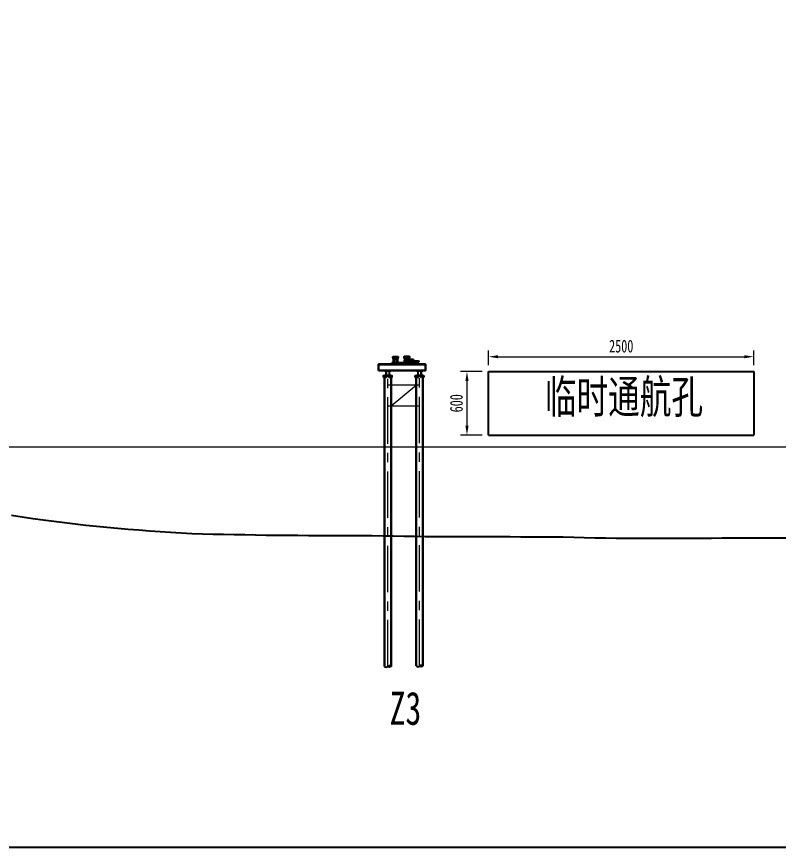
# Model space of a CAD drawing. Extents: x 1767995 to 4174245, y 542814 to 862564.
# Drawn here: x 1931156 to 2002967, y 542814 to 621153 of the extents above; entities that cross this region are included whole.
import ezdxf
from ezdxf.lldxf.tags import DXFTag

# ---------------------------------------------------------------- set-up
doc = ezdxf.new("R2010")
doc.units = 0
doc.header["$LTSCALE"] = 3500
for name, pattern in [('ACAD_ISO02W100', [15, 12, -3]), ('CENTER', [2, 1.25, -0.25, 0.25, -0.25]), ('CENTER8', [6.35, 3.96875, -0.79375, 0.79375, -0.79375]), ('CENTERX2', [101.6, 63.5, -12.7, 12.7, -12.7]), ('DASHED', [0.75, 0.5, -0.25]), ('LINEL4', [12.5, 7.5, -2, 1, -2])]:
    doc.linetypes.add(name, pattern=pattern)
doc.layers.get('Defpoints').update_dxf_attribs({"color": 8})
for name, color, linetype, lineweight in [('0 尺寸线', 4, 'Continuous', 18), ('1 BZ 标注', 2, 'Continuous', 13), ('1粗实线', 1, 'Continuous', 30), ('3中心线', 6, 'CENTER', 18), ('5文本', 7, 'Continuous', 15), ('AM_0', 7, 'Continuous', 50), ('中心线', 2, 'CENTER', 15), ('尺寸标注', 3, 'Continuous', 18), ('标注', 3, 'Continuous', 18)]:
    doc.layers.add(name, color=color, linetype=linetype, lineweight=lineweight)
for name, color, linetype in [('M_Prof', 2, 'Continuous'), ('卡特粗实线', 7, 'Continuous'), ('纵_地面线', 30, 'Continuous')]:
    doc.layers.add(name, color=color, linetype=linetype)
doc.styles.add('wlx0.7', font='仿宋_GB2312.TTF', dxfattribs={"width": 0.7})
doc.styles.add('图内文字', font='仿宋_GB2312.TTF', dxfattribs={"width": 0.7})
tags = doc.linetypes.add('DASHDOT0', pattern=[1, 0.4, -0.3, 0, -0.3]).pattern_tags.tags
tags[10:11] = [DXFTag(74, 4), DXFTag(75, 0), DXFTag(340, '0'), DXFTag(46, 0.0), DXFTag(50, 0.0), DXFTag(44, 0.0), DXFTag(45, 0.0)]
tags[8:9] = [DXFTag(74, 4), DXFTag(75, 0), DXFTag(340, '0'), DXFTag(46, 0.0), DXFTag(50, 0.0), DXFTag(44, 0.0), DXFTag(45, 0.0)]
tags[6:7] = [DXFTag(74, 4), DXFTag(75, 0), DXFTag(340, '0'), DXFTag(46, 0.0), DXFTag(50, 0.0), DXFTag(44, 0.0), DXFTag(45, 0.0)]
tags[4:5] = [DXFTag(74, 4), DXFTag(75, 0), DXFTag(340, '0'), DXFTag(46, 0.0), DXFTag(50, 0.0), DXFTag(44, 0.0), DXFTag(45, 0.0)]
doc.dimstyles.new('600', dxfattribs={"dimscale": 600, "dimtxt": 2, "dimasz": 1.5, "dimexe": 1, "dimexo": 1, "dimgap": 0.65, "dimtad": 1, "dimdec": 0, "dimlfac": 0.1, "dimzin": 0, "dimdsep": 46, "dimtxsty": 'wlx0.7', "dimcen": 0, "dimclrd": 7, "dimclre": 7, "dimclrt": 7, "dimadec": 0, "dimazin": 0, "dimtfac": 1, "dimtdec": 0, "dimtmove": 1, "dimatfit": 3, "dimfxl": 1, "dimtolj": 1, "dimtzin": 0, "dimlwd": 13, "dimlwe": 13, "dimarcsym": 1})

# ---------------------------------------------------------------- blocks, each defined once
blk = doc.blocks.new('SW_CENTERMARKSYMBOL_15')
at = {"color": 0, "linetype": 'Continuous', "lineweight": 0}
for p, q in [((-1, 0), (-1.21374, 0)), ((0, 0), (-0.5, 0)), ((0, 1), (0, 1.21374)), ((0, 0), (0, 0.5)), ((0, 0), (0, -0.5)), ((0, 0), (0.5, 0)), ((1, 0), (1.21374, 0)), ((0, -1), (0, -1.21374))]:
    blk.add_line(p, q, dxfattribs=at)
blk = doc.blocks.new('1234569')
at = {"layer": '尺寸标注', "color": 7, "linetype": 'CENTER8'}
for p, q in [((-196111, -679551), (-196090, -679551)), ((-196100, -679562), (-196100, -679541)), ((-196100, -679595), (-196100, -679566))]:
    blk.add_line(p, q, dxfattribs=at)
at = {"layer": '尺寸标注', "color": 7}
for points in [[(-196106, -679565), (-196106, -679565, 0.414214), (-196108, -679567), (-196108, -679575)], [(-196093, -679575), (-196093, -679567, 0.414214), (-196095, -679565), (-196095, -679565)]]:
    blk.add_lwpolyline(points, format="xyb", dxfattribs=at)
blk.add_lwpolyline([(-196095, -679575), (-196095, -679600), (-196100, -679603), (-196105, -679600), (-196105, -679575)], dxfattribs=at)
for radius in [15, 10.4]:
    blk.add_circle((-196100, -679551), radius, dxfattribs=at)
blk = doc.blocks.new('456')
at = {"layer": '尺寸标注', "color": 1, "linetype": 'DASHDOT0'}
for p, q in [((-216147, -678337), (-216154, -678337)), ((-216150, -678340), (-216150, -678333))]:
    blk.add_line(p, q, dxfattribs=at)
at = {"layer": '尺寸标注', "color": 1}
blk.add_circle((-216150, -678337), 3.5, dxfattribs=at)
blk = doc.blocks.new('321321')
at = {"layer": '尺寸标注', "color": 1, "linetype": 'DASHDOT0'}
for p, q in [((-216211, -682364), (-216218, -682364)), ((-216214, -682367), (-216214, -682360)), ((-215991, -682364), (-215998, -682364)), ((-215994, -682367), (-215994, -682360)), ((-215771, -682364), (-215778, -682364)), ((-215774, -682367), (-215774, -682360)), ((-215551, -682364), (-215558, -682364)), ((-215554, -682367), (-215554, -682360)), ((-215331, -682364), (-215338, -682364)), ((-215334, -682367), (-215334, -682360))]:
    blk.add_line(p, q, dxfattribs=at)
at = {"layer": '尺寸标注', "color": 1}
for points in [[(-216212, -682367), (-216210, -682364), (-216212, -682360), (-216216, -682361), (-216218, -682364), (-216216, -682367)], [(-215992, -682367), (-215990, -682364), (-215992, -682360), (-215996, -682361), (-215998, -682364), (-215996, -682367)], [(-215772, -682367), (-215770, -682364), (-215772, -682360), (-215776, -682361), (-215778, -682364), (-215776, -682367)], [(-215552, -682367), (-215550, -682364), (-215552, -682360), (-215556, -682361), (-215558, -682364), (-215556, -682367)], [(-215332, -682367), (-215330, -682364), (-215332, -682360), (-215336, -682361), (-215338, -682364), (-215336, -682367)]]:
    blk.add_lwpolyline(points, close=True, dxfattribs=at)
at = {"layer": '尺寸标注', "color": 4}
for centre, radius in [((-216214, -682364), 6), ((-216214, -682364), 5), ((-215994, -682364), 6), ((-215774, -682364), 6), ((-215554, -682364), 6), ((-215334, -682364), 6)]:
    blk.add_circle(centre, radius, dxfattribs=at)
at = {"layer": '尺寸标注', "color": 1}
for centre in [(-216214, -682364), (-215994, -682364), (-215774, -682364), (-215554, -682364), (-215334, -682364)]:
    blk.add_circle(centre, 5, dxfattribs=at)
at = {"layer": '尺寸标注', "color": 251}
for centre in [(-216214, -682364), (-215994, -682364), (-215774, -682364), (-215554, -682364), (-215334, -682364)]:
    blk.add_circle(centre, 3, dxfattribs=at)
blk = doc.blocks.new('0123')
at = {"layer": '尺寸标注', "color": 0}
for p, q in [((-197674, -679484), (-197674, -679478)), ((-197671, -679484), (-197671, -679509)), ((-197670, -679484), (-197670, -679478)), ((-197662, -679478), (-197662, -679484)), ((-197661, -679484), (-197661, -679509))]:
    blk.add_line(p, q, dxfattribs=at)
at = {"layer": '尺寸标注', "color": 0, "linetype": 'DASHDOT0'}
blk.add_line((-197666, -679473), (-197666, -679513), dxfattribs=at)
at = {"layer": '尺寸标注', "color": 0}
for points in [[(-197658, -679478), (-197674, -679478, 0.414214), (-197675, -679479), (-197675, -679484)], [(-197657, -679484), (-197657, -679479, 0.414214), (-197658, -679478), (-197658, -679484)]]:
    blk.add_lwpolyline(points, format="xyb", dxfattribs=at)
blk.add_lwpolyline([(-197671, -679509), (-197661, -679509), (-197666, -679513)], close=True, dxfattribs=at)
blk = doc.blocks.new('23322')
at = {"layer": '尺寸标注', "color": 0}
for p, q in [((39013, 49007), (39030, 49014)), ((39085, 48934), (39092, 48951)), ((39188, 48934), (39181, 48950)), ((39261, 49109), (39244, 49102)), ((39261, 49006), (39244, 49013))]:
    blk.add_line(p, q, dxfattribs=at)
for centre, radius in [((39021, 49010), 9), ((39022, 49106), 9), ((39137, 49058), 90), ((39137, 49058), 90), ((39089, 49173), 9), ((39089, 48942), 9), ((39184, 48942), 9), ((39185, 49173), 9), ((39252, 49010), 9), ((39253, 49105), 9)]:
    blk.add_circle(centre, radius, dxfattribs=at)
blk.add_arc((39137, 49058), 150, 296.46128, 243.53872, dxfattribs=at)
blk = doc.blocks.new('ewqwe')
h = blk.add_hatch()
h.set_pattern_fill('ANSI37', color=5, scale=4)
h.set_pattern_definition([(45, (60193.746, -5943.269), (-8.98025612, 8.98025612), []), (135, (60193.746, -5943.269), (-8.98025612, -8.98025612), [])])
h.paths.add_polyline_path([(965601, 492388), (966080, 492388), (966080, 492408), (965601, 492408)])
at = {"color": 2, "lineweight": 30}
for p, q in [((965601, 492388), (966081, 492388)), ((965601, 492208), (965601, 492378)), ((965601, 492208), (966081, 492208)), ((965601, 492188), (966081, 492188)), ((965651, 492148), (965671, 492148)), ((965706, 492208), (965706, 492368)), ((965726, 492208), (965726, 492368)), ((965831, 492208), (965831, 492368)), ((965851, 492208), (965851, 492368)), ((965956, 492208), (965956, 492368)), ((965976, 492208), (965976, 492368)), ((966011, 492148), (966031, 492148)), ((966081, 492208), (966081, 492378)), ((966081, 492188), (966081, 492208))]:
    blk.add_line(p, q, dxfattribs=at)
at = {"color": 2}
for p, q in [((965601, 492368), (965601, 492388)), ((965601, 492188), (965601, 492208))]:
    blk.add_line(p, q, dxfattribs=at)
at = {"color": 2, "lineweight": 30}
blk.add_lwpolyline([(965601, 492368), (966081, 492368), (966081, 492388)], dxfattribs=at)
at = {"layer": '0 尺寸线'}
blk.add_lwpolyline([(965601, 492388), (966081, 492388), (966081, 492408), (965601, 492408)], close=True, dxfattribs=at)
at = {"layer": '1 BZ 标注'}
for p, q in [((965651, 492148), (965671, 492148)), ((966011, 492148), (966031, 492148))]:
    blk.add_line(p, q, dxfattribs=at)
at = {"layer": '中心线', "linetype": 'CENTERX2'}
for p, q in [((965651, 492188), (965651, 492148)), ((965651, 492188), (965651, 492148)), ((965671, 492188), (965671, 492148)), ((965671, 492188), (965671, 492148)), ((965671, 492148), (966011, 492148)), ((965671, 492148), (966011, 492148)), ((966011, 492188), (966011, 492148)), ((966011, 492188), (966011, 492148)), ((966031, 492188), (966031, 492148)), ((966031, 492188), (966031, 492148))]:
    blk.add_line(p, q, dxfattribs=at)
at = {"layer": '卡特粗实线'}
blk.add_line((965976, 492208), (965996, 492208), dxfattribs=at)
blk = doc.blocks.new('A$C159A2C35')
h = blk.add_hatch()
h.set_pattern_fill('ANSI37', color=5, scale=4)
h.set_pattern_definition([(45, (-904848.285, -497628.079), (-8.98025612, 8.98025612), []), (135, (-904848.285, -497628.079), (-8.98025612, -8.98025612), [])])
h.paths.add_polyline_path([(449, 703), (928, 703), (928, 723), (449, 723)])
at = {"layer": '尺寸标注', "linetype": 'ACAD_ISO02W100', "lineweight": 30, "ltscale": 3}
h = blk.add_hatch(dxfattribs=at)
h.set_pattern_fill('ANSI32', color=3, scale=50)
h.set_pattern_definition([(45, (-39514.227, -48795.501), (-13.258252, 13.258252), []), (45, (-39505.388, -48795.501), (-13.258252, 13.258252), [])])
h.paths.add_polyline_path([(-578, 68), (-578, 48), (-175, 48), (-175, 68)])
at = {"color": 5, "linetype": 'Continuous', "lineweight": 0}
for p, q in [((-771, 352), (-1493, 352)), ((-771, 172), (-1493, 172)), ((-878, 375), (-879, 375)), ((-873, 369), (-873, 365)), ((-870, 369), (-873, 369)), ((-873, 365), (-873, 352)), ((-870, 365), (-870, 369)), ((-870, 365), (-870, 352)), ((-864, 375), (-865, 375)), ((-771, 394), (-811, 394)), ((-771, 386), (-811, 386)), ((-771, 378), (-811, 378)), ((-771, 126), (-811, 126)), ((-771, 118), (-811, 118)), ((-771, 110), (-811, 110))]:
    blk.add_line(p, q, dxfattribs=at)
at = {"color": 7, "linetype": 'Continuous'}
for p, q in [((-1026, 45), (-588, 45)), ((-923, 45), (-952, 45)), ((-667, 45), (-724, 45)), ((-588, 45), (-576, 45)), ((-118, 45), (-576, 45)), ((684, 131), (688, 131)), ((686, 418), (690, 418))]:
    blk.add_line(p, q, dxfattribs=at)
at = {"color": 6, "linetype": 'Continuous'}
blk.add_line((-578, 424), (-175, 424), dxfattribs=at)
at = {"color": 5, "linetype": 'Continuous'}
for p, q in [((-546, 98), (-546, 424)), ((-207, 424), (-207, 98))]:
    blk.add_line(p, q, dxfattribs=at)
at = {"color": 2, "lineweight": 30}
for p, q in [((448, 603), (448, 723)), ((448, 703), (928, 703)), ((448, 603), (928, 603)), ((448, 583), (928, 583)), ((473, 533), (473, 583)), ((473, 533), (483, 533)), ((473, 533), (522, 433)), ((483, 533), (483, 583)), ((483, 533), (532, 433)), ((522, 433), (563, 433)), ((553, 603), (553, 683)), ((563, 433), (563, 583)), ((573, 603), (573, 683)), ((678, 603), (678, 683)), ((698, 603), (698, 683)), ((803, 603), (803, 683)), ((814, 433), (814, 583)), ((814, 433), (856, 433)), ((823, 603), (823, 683)), ((894, 533), (846, 433)), ((904, 533), (856, 433)), ((894, 533), (894, 583)), ((904, 533), (904, 583)), ((928, 603), (928, 703))]:
    blk.add_line(p, q, dxfattribs=at)
at = {"color": 2}
for p, q in [((448, 683), (448, 703)), ((448, 583), (448, 603))]:
    blk.add_line(p, q, dxfattribs=at)
at = {"color": 5, "linetype": 'DASHED'}
for p, q in [((553, 433), (553, 583)), ((824, 433), (824, 583))]:
    blk.add_line(p, q, dxfattribs=at)
at = {"color": 5, "linetype": 'Continuous', "lineweight": 0}
for points in [[(-879, 375), (-879, 380), (-879, 382)], [(-864, 382), (-864, 382), (-864, 382), (-866, 382), (-867, 382), (-870, 382), (-872, 382), (-875, 382), (-877, 382), (-878, 382), (-879, 382), (-879, 382)], [(-864, 382), (-864, 380), (-864, 375)]]:
    blk.add_lwpolyline(points, dxfattribs=at)
blk.add_lwpolyline([(-811, 95), (-811, 410, -0.414214), (-809, 412), (-773, 412, -0.414214), (-771, 410), (-771, 95, -0.414214), (-773, 93), (-809, 93, -0.414214)], format="xyb", close=True, dxfattribs=at)
for points in [[(-603, 287), (-751, 287, -0.414214), (-753, 289), (-753, 310, 0.414214), (-755, 312), (-771, 312)], [(-771, 212), (-755, 212, 0.414214), (-753, 214), (-753, 235, -0.414214), (-751, 237), (-603, 237, 0.414214), (-598, 242), (-598, 282, 0.414214), (-603, 287)]]:
    blk.add_lwpolyline(points, format="xyb", dxfattribs=at)
at = {"color": 2, "lineweight": 30}
blk.add_lwpolyline([(448, 683), (928, 683)], dxfattribs=at)
at = {"color": 7, "linetype": 'Continuous'}
for centre, radius in [((686, 131), 8.26), ((686, 131), 7.14), ((688, 418), 8.26), ((688, 418), 7.14), ((686, 131), 2), ((688, 418), 2)]:
    blk.add_circle(centre, radius, dxfattribs=at)
at = {"color": 5, "linetype": 'Continuous', "lineweight": 0}
for points, knots in [([(-873, 369), (-875, 369), (-876, 370), (-878, 371), (-878, 371)], [0, 0, 0, 0, 0.993902, 1, 1, 1, 1]), ([(-865, 371), (-866, 371), (-867, 370), (-869, 369), (-870, 369)], [0, 0, 0, 0, 0.587839, 1, 1, 1, 1])]:
    blk.add_open_spline(points, degree=3, knots=knots, dxfattribs=at)
at = {"color": 7, "linetype": 'Continuous'}
for points in [[(680, 125), (680, 126), (678, 127), (678, 130), (678, 133), (679, 136), (681, 138), (683, 139), (686, 140), (689, 139), (692, 138), (694, 135), (695, 133), (695, 130), (694, 127), (692, 125), (690, 123), (687, 122), (684, 122), (682, 123), (681, 125), (680, 125)], [(682, 412), (682, 413), (680, 414), (680, 417), (680, 420), (681, 423), (683, 425), (685, 426), (688, 427), (691, 426), (694, 425), (696, 423), (697, 420), (697, 417), (696, 414), (694, 412), (692, 410), (689, 409), (686, 410), (684, 411), (683, 412), (682, 412)]]:
    blk.add_open_spline(points, degree=3, knots=[0, 0, 0, 0, 0.053715, 0.10743, 0.161125, 0.214803, 0.268509, 0.322226, 0.375879, 0.429453, 0.483028, 0.536683, 0.5904, 0.644106, 0.697784, 0.751479, 0.805199, 0.858879, 0.912473, 0.966037, 1, 1, 1, 1], dxfattribs=at)
at = {"layer": '0 尺寸线'}
blk.add_lwpolyline([(449, 703), (928, 703), (928, 723), (449, 723)], close=True, dxfattribs=at)
at = {"layer": '1 BZ 标注'}
for p, q in [((-1493, 352), (-1493, 172)), ((928, 703), (928, 683)), ((928, 603), (928, 583))]:
    blk.add_line(p, q, dxfattribs=at)
at = {"layer": 'AM_0', "color": 7, "lineweight": 30}
for p, q in [((-1010, 453), (-1010, 45)), ((-841, 453), (-1010, 453)), ((-990, 453), (-990, 45)), ((-877, 45), (-877, 0)), ((-841, 45), (-841, 453)), ((-811, 453), (-841, 453)), ((-811, 45), (-811, 453)), ((-761, 453), (-811, 453)), ((1006, 45), (1006, 135)), ((1026, 45), (1026, 135))]:
    blk.add_line(p, q, dxfattribs=at)
for points in [[(-1026, 45), (1026, 45), (1026, 0), (-1026, 0)], [(386, 65), (986, 65), (986, 45), (386, 45)]]:
    blk.add_lwpolyline(points, close=True, dxfattribs=at)
blk.add_lwpolyline([(1026, 135), (-511, 135, -0.414214), (-661, 285), (-661, 353, 0.414491), (-761, 453)], format="xyb", dxfattribs=at)
blk.add_lwpolyline([(-678, 45), (-678, 48), (-576, 48), (346, 48), (346, 45)], dxfattribs=at)
at = {"layer": '中心线', "linetype": 'CENTERX2'}
blk.add_line((688, 610), (688, 363), dxfattribs=at)
at = {"layer": '卡特粗实线'}
blk.add_line((823, 603), (843, 603), dxfattribs=at)
at = {"layer": '尺寸标注', "color": 253, "linetype": 'LINEL4'}
for p, q in [((-1611, 262), (-207, 262)), ((-377, -88), (-377, 571)), ((-377, 571), (-377, -88)), ((-377, -22), (-377, 522)), ((-326, 386), (-333, 369)), ((546, 440), (546, 65)), ((546, 121), (826, 121)), ((596, 205), (596, 143)), ((776, 205), (776, 143)), ((827, 440), (826, 65))]:
    blk.add_line(p, q, dxfattribs=at)
at = {"layer": '尺寸标注', "color": 4}
for p, q in [((-811, 402), (-811, 343)), ((-811, 388), (-811, 45)), ((-811, 93), (-811, 153)), ((-811, 45), (1026, 45)), ((-227, 98), (-527, 98)), ((-522, 48), (-522, 48)), ((-514, 48), (-514, 48)), ((-444, 128), (-310, 128)), ((-385, 45), (-385, 45)), ((-381, 45), (-381, 45)), ((-373, 45), (-373, 45)), ((-369, 45), (-369, 45)), ((-244, 68), (-244, 68)), ((-228, 68), (-228, 68)), ((346, 45), (346, 135)), ((366, 45), (366, 135)), ((506, 65), (686, 65)), ((686, 143), (586, 125)), ((686, 65), (866, 65))]:
    blk.add_line(p, q, dxfattribs=at)
at = {"layer": '尺寸标注', "color": 8, "linetype": 'ACAD_ISO02W100'}
for p, q in [((-661, 272), (-811, 272)), ((-661, 252), (-811, 252))]:
    blk.add_line(p, q, dxfattribs=at)
at = {"layer": '尺寸标注', "color": 6}
blk.add_line((947, 45), (-811, 45), dxfattribs=at)
at = {"layer": '尺寸标注', "color": 6, "lineweight": 30}
for p, q in [((-708, 291), (-708, 327)), ((-708, 291), (-708, 327)), ((-708, 197), (-708, 233)), ((-708, 197), (-708, 233)), ((-706, 329), (-578, 329)), ((-706, 289), (-578, 289)), ((-706, 235), (-578, 235)), ((-706, 195), (-578, 195)), ((-175, 63), (-175, 58))]:
    blk.add_line(p, q, dxfattribs=at)
at = {"layer": '尺寸标注', "color": 4, "linetype": 'ACAD_ISO02W100'}
for p, q in [((-673, 289), (-673, 329)), ((-673, 287), (-673, 237)), ((-673, 237), (-673, 287)), ((-673, 195), (-673, 235)), ((-648, 289), (-648, 329)), ((-648, 237), (-648, 287)), ((-648, 195), (-648, 235)), ((-623, 289), (-623, 329)), ((-623, 287), (-623, 237)), ((-623, 237), (-623, 287)), ((-623, 195), (-623, 235))]:
    blk.add_line(p, q, dxfattribs=at)
at = {"layer": '尺寸标注', "color": 1, "linetype": 'CENTER8'}
blk.add_line((-633, 109), (327, 109), dxfattribs=at)
at = {"layer": '尺寸标注', "color": 2}
blk.add_line((-578, 87), (-578, 424), dxfattribs=at)
at = {"layer": '尺寸标注', "color": 6, "linetype": 'ACAD_ISO02W100', "lineweight": 30, "ltscale": 3}
for p, q in [((-578, 98), (-175, 98)), ((-578, 68), (-175, 68))]:
    blk.add_line(p, q, dxfattribs=at)
at = {"layer": '尺寸标注', "color": 8}
for p, q in [((-526, 53), (-522, 57)), ((-526, 53), (-526, 48)), ((-522, 88), (-518, 90)), ((-522, 68), (-522, 88)), ((-522, 68), (-522, 57)), ((-518, 90), (-514, 88)), ((-514, 88), (-514, 68)), ((-514, 68), (-514, 57)), ((-514, 57), (-510, 53)), ((-510, 53), (-510, 48)), ((-385, 53), (-381, 57)), ((-385, 53), (-385, 48)), ((-381, 88), (-377, 90)), ((-381, 68), (-381, 88)), ((-381, 68), (-381, 57)), ((-377, 90), (-373, 88)), ((-373, 88), (-373, 68)), ((-373, 68), (-373, 57)), ((-373, 57), (-369, 53)), ((-369, 53), (-369, 48)), ((-244, 53), (-240, 57)), ((-244, 53), (-244, 48)), ((-240, 88), (-236, 90)), ((-240, 68), (-240, 88)), ((-240, 68), (-240, 57)), ((-240, 57), (-240, 57)), ((-236, 90), (-232, 88)), ((-232, 88), (-232, 68)), ((-232, 68), (-232, 57)), ((-232, 57), (-228, 53)), ((-228, 53), (-228, 48)), ((423, 73), (449, 73)), ((423, 65), (423, 73)), ((449, 65), (423, 65)), ((426, 17), (426, 65)), ((426, 17), (436, 13)), ((427, 27), (427, 73)), ((427, 17), (427, 45)), ((443, 25), (429, 25)), ((436, 13), (446, 17)), ((445, 27), (445, 73)), ((446, 17), (446, 65)), ((446, 17), (446, 45)), ((449, 73), (449, 65)), ((515, 100), (522, 103)), ((515, 100), (515, 55)), ((522, 103), (522, 55)), ((522, 103), (529, 100)), ((529, 100), (529, 55)), ((538, 540), (538, 443)), ((538, 443), (553, 438)), ((546, 205), (826, 205)), ((553, 438), (553, 423)), ((553, 423), (820, 423)), ((563, 125), (586, 125)), ((586, 125), (686, 143)), ((686, 143), (786, 125)), ((786, 125), (810, 125)), ((834, 443), (820, 438)), ((820, 423), (820, 438)), ((834, 443), (834, 540)), ((850, 103), (843, 100)), ((843, 100), (843, 55)), ((843, 95), (843, 55)), ((850, 103), (850, 55)), ((857, 100), (850, 103)), ((850, 100), (850, 55)), ((857, 100), (857, 55)), ((857, 95), (857, 55)), ((924, 73), (948, 73)), ((924, 65), (924, 73)), ((948, 65), (924, 65)), ((926, 16), (926, 65)), ((926, 16), (936, 13)), ((927, 26), (927, 73)), ((927, 16), (927, 45)), ((943, 24), (929, 24)), ((936, 13), (946, 16)), ((945, 26), (945, 73)), ((946, 16), (946, 65)), ((946, 16), (946, 45)), ((948, 73), (948, 65))]:
    blk.add_line(p, q, dxfattribs=at)
at = {"layer": '尺寸标注', "color": 8, "linetype": 'DASHDOT0'}
for p, q in [((-518, 68), (-518, 90)), ((-377, 68), (-377, 90)), ((-236, 68), (-236, 90))]:
    blk.add_line(p, q, dxfattribs=at)
at = {"layer": '尺寸标注', "color": 1}
blk.add_line((-501, 314), (-484, 307), dxfattribs=at)
at = {"layer": '尺寸标注', "color": 4, "linetype": 'ACAD_ISO02W100', "lineweight": 30, "ltscale": 3}
for p, q in [((-392, 127), (-392, 515)), ((-362, 127), (-362, 515))]:
    blk.add_line(p, q, dxfattribs=at)
at = {"layer": '尺寸标注', "color": 0}
blk.add_line((324, 45), (924, 45), dxfattribs=at)
at = {"layer": '尺寸标注', "color": 8, "linetype": 'CENTER8'}
for p, q in [((436, 25), (436, 73)), ((936, 24), (936, 73))]:
    blk.add_line(p, q, dxfattribs=at)
at = {"layer": '尺寸标注', "color": 1, "lineweight": 30}
for p, q in [((497, 540), (497, 65)), ((497, 540), (875, 540)), ((502, 545), (870, 545)), ((538, 581), (538, 564)), ((539, 563), (838, 563)), ((539, 562), (585, 551)), ((836, 583), (540, 583)), ((586, 551), (787, 551)), ((586, 549), (586, 545)), ((786, 545), (786, 549)), ((787, 551), (837, 562)), ((838, 564), (838, 581)), ((875, 540), (875, 65))]:
    blk.add_line(p, q, dxfattribs=at)
at = {"layer": '尺寸标注', "color": 1, "linetype": 'LINEL4'}
for p, q in [((586, 551), (586, 205)), ((786, 551), (786, 205))]:
    blk.add_line(p, q, dxfattribs=at)
at = {"layer": '尺寸标注', "color": 6, "lineweight": 30}
for points in [[(-1021, 361), (-1026, 361), (-1026, 163), (-1021, 163)], [(-1016, 163), (-1010, 163), (-1010, 361), (-1016, 361)], [(-578, 68), (-578, 424), (-546, 424), (-546, 98)], [(-546, 98), (-546, 424), (-207, 424), (-207, 98)], [(-207, 98), (-207, 424), (-175, 424), (-175, 68)]]:
    blk.add_lwpolyline(points, dxfattribs=at)
at = {"layer": '尺寸标注', "color": 2}
blk.add_lwpolyline([(-705, 329), (-665, 329), (-665, 334), (-705, 334)], close=True, dxfattribs=at)
at = {"layer": '尺寸标注', "color": 3}
blk.add_lwpolyline([(-623, 339, 0.414214), (-626, 342), (-653, 342), (-663, 342), (-670, 342, 0.414214), (-673, 339), (-673, 335), (-665, 335), (-665, 329), (-673, 329), (-673, 178, 0.414583), (-670, 175), (-626, 175, 0.413844), (-623, 178)], format="xyb", close=True, dxfattribs=at)
at = {"layer": '尺寸标注', "color": 7, "linetype": 'ACAD_ISO02W100'}
blk.add_lwpolyline([(327, 115), (-633, 115), (-633, 103), (327, 103)], close=True, dxfattribs=at)
at = {"layer": '尺寸标注', "color": 3, "linetype": 'ACAD_ISO02W100', "lineweight": 30, "ltscale": 3}
blk.add_lwpolyline([(-578, 48), (-175, 48), (-175, 68), (-578, 68)], close=True, dxfattribs=at)
at = {"layer": '尺寸标注', "color": 4, "lineweight": 30}
blk.add_lwpolyline([(-542, 545), (-212, 545), (-212, 515), (-542, 515)], close=True, dxfattribs=at)
at = {"layer": '尺寸标注', "color": 4, "linetype": 'ACAD_ISO02W100', "lineweight": 30, "ltscale": 3}
for points in [[(-542, 128), (-542, 515), (-512, 515), (-512, 128)], [(-242, 128), (-242, 515), (-212, 515), (-212, 127)]]:
    blk.add_lwpolyline(points, dxfattribs=at)
at = {"layer": '尺寸标注', "color": 4, "lineweight": 30}
blk.add_lwpolyline([(-542, 113, 0.414214), (-527, 98), (-227, 98, 0.414214), (-212, 113), (-212, 128), (-542, 128)], format="xyb", close=True, dxfattribs=at)
at = {"layer": '尺寸标注', "color": 4}
for points in [[(534, 45), (534, 55), (510, 55), (510, 45)], [(838, 45), (838, 55), (862, 55), (862, 45)]]:
    blk.add_lwpolyline(points, dxfattribs=at)
at = {"layer": '尺寸标注', "color": 8}
for points in [[(533, 55), (511, 55), (511, 48), (533, 48)], [(839, 55), (861, 55), (861, 48), (839, 48)]]:
    blk.add_lwpolyline(points, close=True, dxfattribs=at)
for points in [[(563, 125), (563, 178), (546, 178), (546, 205)], [(810, 125), (810, 178), (826, 178), (826, 205)]]:
    blk.add_lwpolyline(points, dxfattribs=at)
at = {"layer": '尺寸标注', "color": 6, "lineweight": 50}
blk.add_circle((-1018, 305), 4.84, dxfattribs=at)
at = {"layer": '尺寸标注', "color": 6, "lineweight": 30}
blk.add_circle((-1018, 218), 4.84, dxfattribs=at)
at = {"layer": '尺寸标注', "color": 252, "lineweight": 50}
for centre, radius in [((-1018, 305), 3.24), ((-1018, 218), 3.24), ((-1018, 305), 1.71), ((-1018, 218), 1.71)]:
    blk.add_circle(centre, radius, dxfattribs=at)
at = {"layer": '尺寸标注', "color": 6, "lineweight": 50}
for centre, start, end in [((-1018, 363), 203.39093, 336.60907), ((-1018, 161), 22.74399, 157.25601)]:
    blk.add_arc(centre, 4.84, start, end, dxfattribs=at)
at = {"layer": '尺寸标注', "color": 252, "lineweight": 50}
for centre, start, end in [((-1018, 363), 216.35681, 323.64319), ((-1018, 161), 35.26085, 144.73915)]:
    blk.add_arc(centre, 3.24, start, end, dxfattribs=at)
at = {"layer": '尺寸标注', "color": 6, "lineweight": 30}
for centre, start, end in [((-706, 327), 90, 180), ((-706, 291), 180, 270), ((-706, 233), 90, 180), ((-706, 197), 180, 270)]:
    blk.add_arc(centre, 2, start, end, dxfattribs=at)
at = {"layer": '尺寸标注', "color": 8}
for centre, start, end in [((429, 27), 180, 270), ((443, 27), 270, 0), ((929, 26), 180, 270), ((943, 26), 270, 0)]:
    blk.add_arc(centre, 2, start, end, dxfattribs=at)
at = {"layer": '尺寸标注', "color": 1}
blk.add_arc((502, 540), 5, 90, 180, dxfattribs=at)
at = {"layer": '尺寸标注', "color": 1, "lineweight": 30}
for centre, radius, start, end in [((540, 581), 2, 91.83477, 180.00189), ((540, 564), 2, 180.00189, 221.3973), ((540, 564), 2, 221.3973, 246.96415), ((584, 549), 2, 41.43658, 66.96415), ((584, 549), 2, 0.00255, 41.43658), ((788, 549), 2, 138.60095, 180.00255), ((788, 549), 2, 113.0462, 138.60095), ((836, 581), 2, 359.99798, 90), ((836, 564), 2, 293.0462, 318.6105), ((836, 564), 2, 318.6105, 359.99798), ((870, 540), 5, 0, 90)]:
    blk.add_arc(centre, radius, start, end, dxfattribs=at)
at = {"layer": '尺寸标注', "color": 4}
for points in [[(686, 140), (686, 140), (687, 140), (689, 139), (692, 138), (694, 135), (695, 133), (695, 130), (694, 127), (692, 125), (690, 123), (688, 122), (687, 122), (686, 122)], [(688, 427), (688, 427), (689, 427), (691, 426), (694, 425), (696, 423), (697, 420), (697, 417), (696, 414), (694, 412), (692, 410), (690, 410), (689, 409), (688, 409)]]:
    blk.add_open_spline(points, degree=3, knots=[0.3737289, 0.3737289, 0.3737289, 0.3737289, 0.3758789, 0.4294528, 0.4830281, 0.5366835, 0.5904001, 0.6441057, 0.6977838, 0.7514791, 0.8051994, 0.8588792, 0.8737029, 0.8737029, 0.8737029, 0.8737029], dxfattribs=at)
at = {"color": 7, "linetype": 'Continuous', "lineweight": 0, "xscale": -10, "yscale": 10, "zscale": 10}
for p in [(686, 131), (688, 418)]:
    blk.add_blockref('SW_CENTERMARKSYMBOL_15', p, dxfattribs=at)
at = {"layer": '1 BZ 标注'}
blk.add_blockref('ewqwe', (-966218, -491643), dxfattribs=at)
at = {"layer": '尺寸标注', "color": 4}
for name, p in [('1234569', (195274, 680028)), ('321321', (215631, 682473)), ('456', (215567, 678446)), ('456', (215567, 678446)), ('1234569', (195538, 679999)), ('456', (215787, 678446)), ('456', (215787, 678446)), ('1234569', (195909, 679999)), ('456', (216007, 678446)), ('456', (216007, 678446)), ('456', (216227, 678446)), ('456', (216227, 678446)), ('456', (216447, 678446)), ('456', (216447, 678446)), ('1234569', (197077, 679710))]:
    blk.add_blockref(name, p, dxfattribs=at)
at = {"layer": '尺寸标注', "color": 3}
blk.add_blockref('0123', (196973, 679818), dxfattribs=at)
at = {"layer": '尺寸标注', "color": 7}
blk.add_blockref('23322', (-39514, -48796), dxfattribs=at)
blk = doc.blocks.new('*D250')
at = {"color": 7, "linetype": 'Continuous', "lineweight": 13}
for p, q in [((1975651, 588296), (1975651, 589682)), ((2000651, 588296), (2000651, 589682)), ((1976551, 589082), (1999751, 589082))]:
    blk.add_line(p, q, dxfattribs=at)
at = {"color": 7}
for points in [[(1976551, 589232), (1976551, 588932), (1975651, 589082)], [(1999751, 589232), (1999751, 588932), (2000651, 589082)]]:
    blk.add_solid(points, dxfattribs=at)
at = {"layer": 'Defpoints', "color": 0}
for p in [(2000651, 589082), (1975651, 587696), (2000651, 587696)]:
    blk.add_point(p, dxfattribs=at)
at = {"color": 7, "insert": (1988151, 590072), "char_height": 1200, "attachment_point": 5, "style": 'wlx0.7'}
blk.add_mtext('\\A1;2500', dxfattribs=at)
blk = doc.blocks.new('*D251')
at = {"color": 7, "linetype": 'Continuous', "lineweight": 13}
for p, q in [((1975051, 587696), (1973010, 587696)), ((1973610, 586796), (1973610, 582596)), ((1975051, 581696), (1973010, 581696))]:
    blk.add_line(p, q, dxfattribs=at)
at = {"color": 7}
for points in [[(1973460, 586796), (1973760, 586796), (1973610, 587696)], [(1973460, 582596), (1973760, 582596), (1973610, 581696)]]:
    blk.add_solid(points, dxfattribs=at)
at = {"layer": 'Defpoints', "color": 0}
for p in [(1975651, 587696), (1973610, 581696), (1975651, 581696)]:
    blk.add_point(p, dxfattribs=at)
at = {"color": 7, "insert": (1972620, 584696), "char_height": 1200, "attachment_point": 5, "rotation": 90, "style": 'wlx0.7'}
blk.add_mtext('\\A1;600', dxfattribs=at)

msp = doc.modelspace()

# ---------------------------------------------------------------- linework, layer by layer
for p, q in [((1975651.4, 581695.7), (1975651.4, 587695.7)), ((1975651.4, 587695.7), (2000651.4, 587695.7)), ((2000651.4, 587695.7), (2000651.4, 581695.7)), ((1975651.4, 581695.7), (2000651.4, 581695.7))]:
    msp.add_line(p, q)
at = {"layer": '1粗实线'}
for p, q in [((1965825, 559882.3), (1965825, 587278.5)), ((1966455, 559882.3), (1966455, 587278.5)), ((1968825, 559931), (1968825, 587278.5)), ((1969455, 559931), (1969455, 587278.5))]:
    msp.add_line(p, q, dxfattribs=at)
for points in [[(1965283.2, 587782.5), (1969695.2, 587782.5), (1969695.2, 588370.5), (1965283.2, 588370.5)], [(1965825, 587128.5), (1965790, 587128.5), (1965740, 587178.5), (1965740, 587278.5), (1965740, 587178.5), (1965790, 587128.5)], [(1965740, 587278.5), (1966540, 587278.5)], [(1965996, 587278.5), (1965996, 587128.5), (1965984, 587128.5), (1965984, 587278.5), (1965984, 587128.5), (1965996, 587128.5)], [(1966296, 587278.5), (1966296, 587128.5), (1966284, 587128.5), (1966284, 587278.5), (1966284, 587128.5), (1966296, 587128.5)], [(1966490, 587128.5), (1966455, 587128.5)], [(1966540, 587178.5), (1966490, 587128.5), (1966540, 587178.5), (1966540, 587278.5)], [(1968825, 587128.5), (1968790, 587128.5), (1968740, 587178.5), (1968740, 587278.5), (1968740, 587178.5), (1968790, 587128.5)], [(1968740, 587278.5), (1969540, 587278.5)], [(1968996, 587278.5), (1968996, 587128.5), (1968984, 587128.5), (1968984, 587278.5), (1968984, 587128.5), (1968996, 587128.5)], [(1969296, 587278.5), (1969296, 587128.5), (1969284, 587128.5), (1969284, 587278.5), (1969284, 587128.5), (1969296, 587128.5)], [(1969490, 587128.5), (1969455, 587128.5)], [(1969540, 587178.5), (1969490, 587128.5), (1969540, 587178.5), (1969540, 587278.5)]]:
    msp.add_lwpolyline(points, close=True, dxfattribs=at)
for points in [[(1965740, 587294.5), (1965740, 587278.5), (1965740, 587294.5), (1966540, 587294.5), (1966540, 587278.5), (1966540, 587294.5)], [(1968740, 587294.5), (1968740, 587278.5), (1968740, 587294.5), (1969540, 587294.5), (1969540, 587278.5), (1969540, 587294.5)]]:
    msp.add_lwpolyline(points, dxfattribs=at)
at = {"layer": '3中心线'}
for p, q in [((1966140, 559882.3), (1966140, 587278.5)), ((1969140, 559931), (1969140, 587278.5)), ((1966140, 586446), (1969140, 586446)), ((1966459.5, 584446), (1968837.1, 586446)), ((1966140, 584446), (1969140, 584446))]:
    msp.add_line(p, q, dxfattribs=at)
at = {"layer": 'Defpoints', "elevation": -0.3}
msp.add_lwpolyline([(1767995, 862564.2), (2249245, 862564.2), (2249245, 542814.2), (1767995, 542814.2)], close=True, dxfattribs=at)
at = {"layer": 'M_Prof'}
for p, q in [((1965283.2, 588350.5), (1969695.2, 588350.5)), ((1965283.2, 587802.5), (1969695.2, 587802.5))]:
    msp.add_line(p, q, dxfattribs=at)
for points in [[(1965840, 587294.5), (1966140, 587294.5), (1966140, 587312.5), (1966008.5, 587312.5, -0.4142136), (1965995.5, 587325.5), (1965995.5, 587751.5, -0.4142136), (1966008.5, 587764.5), (1966140, 587764.5), (1966140, 587782.5), (1965840, 587782.5), (1965840, 587764.5), (1965971.5, 587764.5, -0.4142136), (1965984.5, 587751.5), (1965984.5, 587325.5, -0.4142136), (1965971.5, 587312.5), (1965840, 587312.5)], [(1966140, 587294.5), (1966440, 587294.5), (1966440, 587312.5), (1966308.5, 587312.5, -0.4142136), (1966295.5, 587325.5), (1966295.5, 587751.5, -0.4142136), (1966308.5, 587764.5), (1966440, 587764.5), (1966440, 587782.5), (1966140, 587782.5), (1966140, 587764.5), (1966271.5, 587764.5, -0.4142136), (1966284.5, 587751.5), (1966284.5, 587325.5, -0.4142136), (1966271.5, 587312.5), (1966140, 587312.5)], [(1968840, 587294.5), (1969140, 587294.5), (1969140, 587312.5), (1969008.5, 587312.5, -0.4142136), (1968995.5, 587325.5), (1968995.5, 587751.5, -0.4142136), (1969008.5, 587764.5), (1969140, 587764.5), (1969140, 587782.5), (1968840, 587782.5), (1968840, 587764.5), (1968971.5, 587764.5, -0.4142136), (1968984.5, 587751.5), (1968984.5, 587325.5, -0.4142136), (1968971.5, 587312.5), (1968840, 587312.5)], [(1969140, 587294.5), (1969440, 587294.5), (1969440, 587312.5), (1969308.5, 587312.5, -0.4142136), (1969295.5, 587325.5), (1969295.5, 587751.5, -0.4142136), (1969308.5, 587764.5), (1969440, 587764.5), (1969440, 587782.5), (1969140, 587782.5), (1969140, 587764.5), (1969271.5, 587764.5, -0.4142136), (1969284.5, 587751.5), (1969284.5, 587325.5, -0.4142136), (1969271.5, 587312.5), (1969140, 587312.5)]]:
    msp.add_lwpolyline(points, format="xyb", close=True, dxfattribs=at)
for points in [[(1965825, 559882.3), (1965982.5, 559803.5), (1966140, 559882.3), (1966297.5, 559961), (1966455, 559882.3)], [(1966455, 559882.3), (1966297.5, 559803.5), (1966140, 559882.3)], [(1968825, 559931), (1968982.5, 559852.3), (1969140, 559931), (1969297.5, 560009.8), (1969455, 559931)], [(1969455, 559931), (1969297.5, 559852.3), (1969140, 559931)]]:
    msp.add_spline(points, degree=3, dxfattribs=at)
at = {"layer": '标注', "color": 8}
msp.add_line((1865205.2, 580579.5), (2070703.4, 580579.5), dxfattribs=at)
at = {"layer": '纵_地面线', "color": 5, "flags": 128}
msp.add_lwpolyline([(1930672.9, 574151.5), (1931672.9, 573987.5), (1932672.9, 573821.5), (1933672.9, 573696.5), (1934672.9, 573571.5), (1935672.9, 573445.5), (1936672.9, 573320.5), (1937672.9, 573205.5), (1938672.9, 573102.5), (1939672.9, 573011.5), (1940672.9, 572919.5), (1941672.9, 572828.5), (1942672.9, 572744.5), (1943672.9, 572666.5), (1944672.9, 572605.5), (1945672.9, 572544.5), (1946672.9, 572484.5), (1947672.9, 572425.5), (1948672.9, 572390.5), (1949672.9, 572360.5), (1950672.9, 572342.5), (1951672.9, 572324.5), (1952672.9, 572306.5), (1953672.9, 572288.5), (1954672.9, 572269.5), (1955672.9, 572258.5), (1956672.9, 572250.5), (1957672.9, 572242.5), (1958672.9, 572234.5), (1959672.9, 572236.5), (1960672.9, 572238.5), (1961672.9, 572235.5), (1962672.9, 572232.5), (1963672.9, 572230.5), (1964672.9, 572219.5), (1965672.9, 572194.5), (1966672.9, 572178.5), (1967672.9, 572164.5), (1968672.9, 572150.5), (1969672.9, 572136.5), (1970672.9, 572130.5), (1971672.9, 572126.5), (1972672.9, 572121.5), (1973672.9, 572117.5), (1974672.9, 572119.5), (1975672.9, 572127.5), (1976672.9, 572122.5), (1977672.9, 572116.5), (1978672.9, 572109.5), (1979672.9, 572103.5), (1980672.9, 572097.5), (1981672.9, 572102.5), (1982672.9, 572093.5), (1983672.9, 572067.5), (1984672.9, 572041.5), (1985672.9, 572016.5), (1986672.9, 571992.5), (1987672.9, 571983.5), (1988672.9, 571979.5), (1989672.9, 571975.5), (1990672.9, 571971.5), (1991672.9, 571967.5), (1992672.9, 571971.5), (1993672.9, 571978.5), (1994672.9, 571981.5), (1995672.9, 571983.5), (1996672.9, 571986.5), (1997672.9, 571989.5), (1998672.9, 571989.5), (1999672.9, 571989.5), (2000672.9, 571989.5), (2001672.9, 571990.5), (2002672.9, 571990.5), (2003672.9, 571997.5)], dxfattribs=at)

# ---------------------------------------------------------------- block references
at = {"layer": '尺寸标注', "extrusion": (0, 0, -1), "zscale": -1}
msp.add_blockref('A$C159A2C35', (-1967561.5, 588366.2), dxfattribs=at)

# ---------------------------------------------------------------- texts
at = {"layer": '5文本', "char_height": 3125, "attachment_point": 1, "style": '图内文字'}
for s, insert in [('临时通航孔', (1980948.6, 586865)), ('Z3', (1966322.9, 557497.8))]:
    msp.add_mtext(s, dxfattribs=dict(at, insert=insert))

# ---------------------------------------------------------------- dimensions: what is measured, and where the dimension line sits
dim = msp.add_linear_dim(base=(2000651.4, 589082.1), p1=(1975651.4, 587695.7), p2=(2000651.4, 587695.7), dimstyle='600')
dim.commit()
dim.dimension.update_dxf_attribs({"geometry": '*D250', "text_midpoint": (1988151.4, 590072.1)})
dim = msp.add_linear_dim(base=(1973610.3, 581695.7), p1=(1975651.4, 587695.7), p2=(1975651.4, 581695.7), angle=90, dimstyle='600')
dim.commit()
dim.dimension.update_dxf_attribs({"geometry": '*D251', "text_midpoint": (1972620.3, 584695.7)})

doc.saveas('drawing.dxf')
